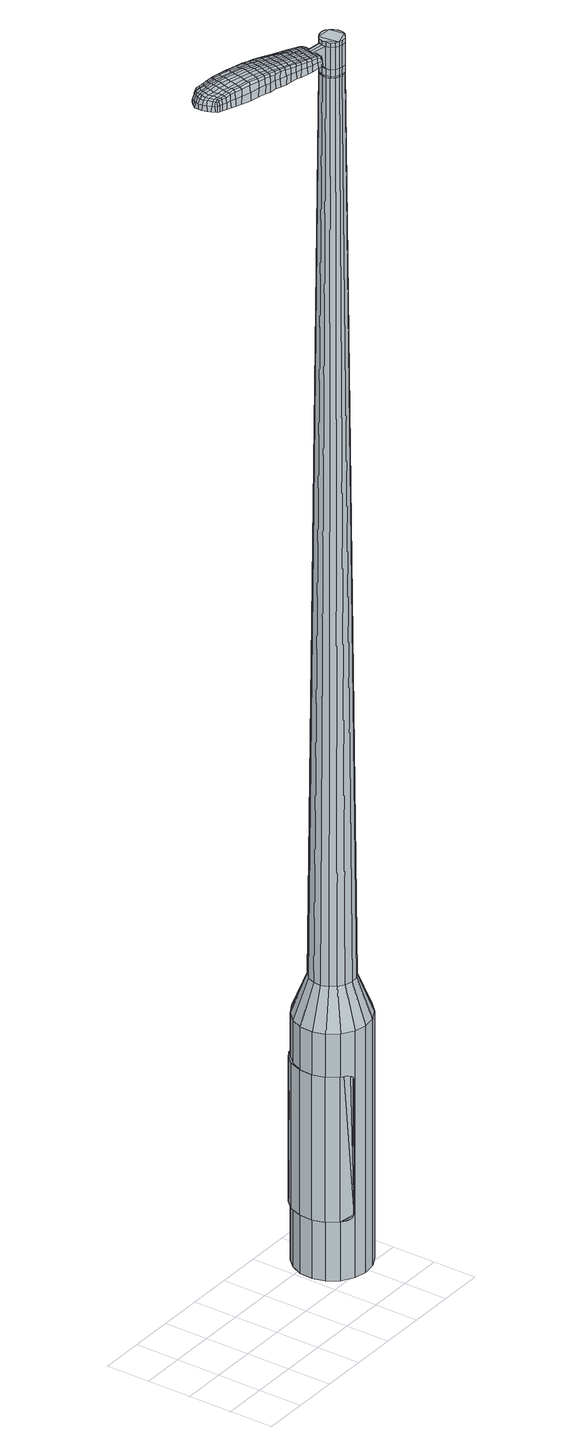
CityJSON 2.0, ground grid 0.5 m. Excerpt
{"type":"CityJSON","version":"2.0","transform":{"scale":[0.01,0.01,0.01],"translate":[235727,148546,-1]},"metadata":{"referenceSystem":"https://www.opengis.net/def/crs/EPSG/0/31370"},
"CityObjects":{
"object1":{"type":"GenericCityObject","attributes":{"cluster":138,"mean_distance_to_centroid":0.188,"new_centroid_x":235729.49,"new_centroid_y":148546.88,"mean_distance_to_camera":5.83,"H1":-22.24,"H2":-55.22,"Z_final":111.71,"cluster2":-1,"proj_x":235730.39,"proj_y":148542.92,"id_line":62573,"bearing_l":77.19,"distance":4.06,"orientation":"left","G_obj":167.19},"geometry":[{"type":"MultiSurface","lod":"2","boundaries":[[[0,1,2,3]],[[1,4,5,2]],[[4,6,7,5]],[[6,8,9,7]],[[8,10,11,9]],[[10,12,13,11]],[[12,14,15,13]],[[14,16,17,15]],[[16,18,19,17]],[[18,20,21,19]],[[20,22,23,21]],[[22,24,25,23]],[[24,26,27,25]],[[26,28,29,27]],[[28,30,31,29]],[[30,32,33,31]],[[32,34,35,33]],[[34,0,3,35]],[[36,37,38,39]],[[38,40,41,42]],[[41,43,42]],[[42,44,45,46]],[[45,47,46]],[[46,48,49,50]],[[49,51,50]],[[42,46,50,38]],[[50,52,39,38]],[[53,36,39]],[[2,5,7,35]],[[7,9,11,15]],[[11,13,15]],[[15,17,19,23]],[[19,21,23]],[[23,25,27,31]],[[27,29,31]],[[15,23,31,7]],[[31,33,35,7]],[[3,2,35]],[[1,0,54,55]],[[0,34,56,54]],[[34,32,57,56]],[[32,30,58,57]],[[30,28,59,58]],[[28,26,60,59]],[[26,24,61,60]],[[24,22,62,61]],[[22,20,63,62]],[[20,18,64,63]],[[18,16,65,64]],[[16,14,66,65]],[[14,12,67,66]],[[12,10,68,67]],[[10,8,69,68]],[[8,6,70,69]],[[6,4,71,70]],[[4,1,55,71]],[[55,54,72,73]],[[54,56,74,72]],[[56,57,75,74]],[[57,58,76,75]],[[58,59,77,76]],[[59,60,78,77]],[[60,61,79,78]],[[61,62,80,79]],[[62,63,81,80]],[[63,64,82,81]],[[64,65,83,82]],[[65,66,84,83]],[[66,67,85,84]],[[67,68,86,85]],[[68,69,87,86]],[[69,70,88,87]],[[70,71,89,88]],[[71,55,73,89]],[[90,91,92,93]],[[74,94,91,90]],[[95,96,94,74]],[[97,98,96,95]],[[77,99,98,97]],[[78,100,99,77]],[[101,102,100,78]],[[80,103,102,101]],[[81,104,103,80]],[[82,105,104,81]],[[83,106,105,82]],[[84,107,106,83]],[[85,108,107,84]],[[109,110,108,85]],[[111,112,110,109]],[[88,113,112,111]],[[114,115,113,88]],[[93,92,115,114]],[[116,117,118,119]],[[120,116,119,121]],[[122,120,121,123]],[[124,122,123,125]],[[126,124,125,127]],[[128,126,127,129]],[[130,128,129,131]],[[132,130,131,133]],[[134,132,133,135]],[[136,134,135,137]],[[138,136,137,139]],[[140,138,139,141]],[[142,140,141,143]],[[144,142,143,145]],[[146,144,145,147]],[[148,146,147,149]],[[73,72,90,93]],[[72,74,90]],[[75,95,74]],[[75,76,97,95]],[[76,77,97]],[[79,101,78]],[[79,80,101]],[[86,109,85]],[[86,87,111,109]],[[87,88,111]],[[89,114,88]],[[89,73,93,114]],[[150,151,92,91]],[[151,152,115,92]],[[152,113,115]],[[153,112,113]],[[153,154,110,112]],[[154,108,110]],[[155,102,103]],[[155,100,102]],[[156,98,99]],[[156,157,96,98]],[[157,94,96]],[[150,91,94]],[[39,52,148,158]],[[151,150,159,149]],[[53,39,158,117]],[[150,94,118,159]],[[36,53,117,116]],[[94,157,119,118]],[[37,36,116,120]],[[157,156,121,119]],[[38,37,120,122]],[[156,99,123,121]],[[40,38,122,124]],[[99,100,125,123]],[[41,40,124,126]],[[100,155,127,125]],[[43,41,126,128]],[[155,103,129,127]],[[42,43,128,130]],[[103,104,131,129]],[[44,42,130,132]],[[104,105,133,131]],[[45,44,132,134]],[[105,106,135,133]],[[47,45,134,136]],[[106,107,137,135]],[[46,47,136,138]],[[107,108,139,137]],[[48,46,138,140]],[[108,154,141,139]],[[49,48,140,142]],[[154,153,143,141]],[[51,49,142,144]],[[153,113,145,143]],[[50,51,144,146]],[[113,152,147,145]],[[52,50,146,148]],[[152,151,149,147]],[[148,149,160,161]],[[149,159,162,160]],[[159,118,163,162]],[[118,117,164,163]],[[117,158,165,164]],[[158,148,161,165]],[[166,167,168,169]],[[170,166,169,171]],[[166,170,172,173]],[[167,166,173,174]],[[175,176,177,178]],[[179,175,178,180]],[[175,179,181,182]],[[176,175,182,183]],[[184,185,186,187]],[[188,184,187,189]],[[184,188,190,191]],[[185,184,191,192]],[[193,194,195,196]],[[197,193,196,198]],[[193,197,199,200]],[[194,193,200,201]],[[202,203,204,205]],[[206,202,205,207]],[[202,206,208,209]],[[203,202,209,210]],[[211,212,213,214]],[[215,211,214,216]],[[211,215,217,218]],[[212,211,218,219]],[[220,221,222,223]],[[212,220,223,213]],[[220,212,219,224]],[[221,220,224,225]],[[226,227,228,229]],[[221,226,229,222]],[[226,221,225,230]],[[227,226,230,231]],[[232,170,171,233]],[[227,232,233,228]],[[232,227,231,234]],[[170,232,234,172]],[[235,236,237,238]],[[239,235,238,240]],[[235,239,241,242]],[[236,235,242,243]],[[244,245,246,247]],[[236,244,247,237]],[[244,236,243,248]],[[245,244,248,249]],[[250,251,252,253]],[[245,250,253,246]],[[250,245,249,254]],[[251,250,254,255]],[[256,257,258,259]],[[251,256,259,252]],[[256,251,255,260]],[[257,256,260,261]],[[262,167,174,263]],[[257,262,263,258]],[[262,257,261,264]],[[167,262,264,168]],[[265,266,267,268]],[[269,265,268,270]],[[265,269,271,272]],[[266,265,272,273]],[[274,275,276,277]],[[266,274,277,267]],[[274,266,273,278]],[[275,274,278,279]],[[280,281,282,283]],[[275,280,283,276]],[[280,275,279,284]],[[281,280,284,285]],[[286,179,180,287]],[[281,286,287,282]],[[286,281,285,288]],[[179,286,288,181]],[[289,290,291,292]],[[293,289,292,294]],[[289,293,295,296]],[[290,289,296,297]],[[298,299,300,301]],[[290,298,301,291]],[[298,290,297,302]],[[299,298,302,303]],[[304,305,306,307]],[[299,304,307,300]],[[304,299,303,308]],[[305,304,308,309]],[[310,311,312,313]],[[305,310,313,306]],[[310,305,309,314]],[[311,310,314,315]],[[316,176,183,317]],[[311,316,317,312]],[[316,311,315,318]],[[176,316,318,177]],[[319,205,204,320]],[[321,319,320,322]],[[319,321,323,324]],[[205,319,324,207]],[[325,321,322,326]],[[327,325,326,328]],[[325,327,329,330]],[[321,325,330,323]],[[331,327,328,332]],[[333,331,332,334]],[[331,333,335,336]],[[327,331,336,329]],[[337,333,334,338]],[[339,337,338,340]],[[337,339,341,342]],[[333,337,342,335]],[[343,339,340,344]],[[194,343,344,195]],[[343,194,201,345]],[[339,343,345,341]],[[346,347,192,191]],[[348,346,191,190]],[[346,348,349,350]],[[347,346,350,351]],[[352,353,351,350]],[[354,352,350,349]],[[352,354,355,356]],[[353,352,356,357]],[[358,359,357,356]],[[360,358,356,355]],[[358,360,361,362]],[[359,358,362,363]],[[364,365,363,362]],[[366,364,362,361]],[[364,366,199,197]],[[365,364,197,198]],[[367,368,369,370]],[[269,367,370,271]],[[367,269,270,371]],[[368,367,371,372]],[[373,188,189,374]],[[368,373,374,369]],[[373,368,372,375]],[[188,373,375,190]],[[376,377,378,379]],[[215,376,379,217]],[[376,215,216,380]],[[377,376,380,381]],[[382,383,384,385]],[[377,382,385,378]],[[382,377,381,386]],[[383,382,386,387]],[[388,185,192,389]],[[383,388,389,384]],[[388,383,387,390]],[[185,388,390,186]],[[391,392,393,394]],[[173,391,394,174]],[[391,173,172,395]],[[392,391,395,396]],[[397,398,399,400]],[[392,397,400,393]],[[397,392,396,401]],[[398,397,401,402]],[[403,196,195,404]],[[398,403,404,399]],[[403,398,402,405]],[[196,403,405,198]],[[406,407,408,409]],[[178,406,409,180]],[[406,178,177,410]],[[407,406,410,411]],[[412,200,199,413]],[[407,412,413,408]],[[412,407,411,414]],[[200,412,414,201]],[[415,416,417,418]],[[293,415,418,295]],[[415,293,294,419]],[[416,415,419,420]],[[421,206,207,422]],[[416,421,422,417]],[[421,416,420,423]],[[206,421,423,208]],[[424,425,426,427]],[[239,424,427,241]],[[424,239,240,428]],[[425,424,428,429]],[[430,431,432,433]],[[425,430,433,426]],[[430,425,429,434]],[[431,430,434,435]],[[436,203,210,437]],[[431,436,437,432]],[[436,431,435,438]],[[203,436,438,204]],[[439,440,429,428]],[[238,439,428,240]],[[439,238,237,441]],[[440,439,441,442]],[[443,444,435,434]],[[440,443,434,429]],[[443,440,442,445]],[[444,443,445,446]],[[447,320,204,438]],[[444,447,438,435]],[[447,444,446,448]],[[320,447,448,322]],[[449,450,451,452]],[[296,449,452,297]],[[449,296,295,418]],[[450,449,418,417]],[[453,324,323,454]],[[450,453,454,451]],[[453,450,417,422]],[[324,453,422,207]],[[455,456,442,441]],[[247,455,441,237]],[[455,247,246,457]],[[456,455,457,458]],[[459,460,446,445]],[[456,459,445,442]],[[459,456,458,461]],[[460,459,461,462]],[[463,326,322,448]],[[460,463,448,446]],[[463,460,462,464]],[[326,463,464,328]],[[465,466,467,468]],[[302,465,468,303]],[[465,302,297,452]],[[466,465,452,451]],[[469,330,329,470]],[[466,469,470,467]],[[469,466,451,454]],[[330,469,454,323]],[[471,472,458,457]],[[253,471,457,246]],[[471,253,252,473]],[[472,471,473,474]],[[475,476,462,461]],[[472,475,461,458]],[[475,472,474,477]],[[476,475,477,478]],[[479,332,328,464]],[[476,479,464,462]],[[479,476,478,480]],[[332,479,480,334]],[[481,482,483,484]],[[308,481,484,309]],[[481,308,303,468]],[[482,481,468,467]],[[485,336,335,486]],[[482,485,486,483]],[[485,482,467,470]],[[336,485,470,329]],[[487,488,474,473]],[[259,487,473,252]],[[487,259,258,489]],[[488,487,489,490]],[[491,492,478,477]],[[488,491,477,474]],[[491,488,490,493]],[[492,491,493,494]],[[495,338,334,480]],[[492,495,480,478]],[[495,492,494,496]],[[338,495,496,340]],[[497,498,499,500]],[[314,497,500,315]],[[497,314,309,484]],[[498,497,484,483]],[[501,342,341,502]],[[498,501,502,499]],[[501,498,483,486]],[[342,501,486,335]],[[503,504,490,489]],[[263,503,489,258]],[[503,263,174,394]],[[504,503,394,393]],[[505,506,494,493]],[[504,505,493,490]],[[505,504,393,400]],[[506,505,400,399]],[[507,344,340,496]],[[506,507,496,494]],[[507,506,399,404]],[[344,507,404,195]],[[508,509,411,410]],[[318,508,410,177]],[[508,318,315,500]],[[509,508,500,499]],[[510,345,201,414]],[[509,510,414,411]],[[510,509,499,502]],[[345,510,502,341]],[[511,512,372,371]],[[268,511,371,270]],[[511,268,267,513]],[[512,511,513,514]],[[515,348,190,375]],[[512,515,375,372]],[[515,512,514,516]],[[348,515,516,349]],[[517,518,519,520]],[[218,517,520,219]],[[517,218,217,379]],[[518,517,379,378]],[[521,522,523,524]],[[518,521,524,519]],[[521,518,378,385]],[[522,521,385,384]],[[525,347,351,526]],[[522,525,526,523]],[[525,522,384,389]],[[347,525,389,192]],[[527,528,514,513]],[[277,527,513,267]],[[527,277,276,529]],[[528,527,529,530]],[[531,354,349,516]],[[528,531,516,514]],[[531,528,530,532]],[[354,531,532,355]],[[533,534,535,536]],[[224,533,536,225]],[[533,224,219,520]],[[534,533,520,519]],[[537,538,539,540]],[[534,537,540,535]],[[537,534,519,524]],[[538,537,524,523]],[[541,353,357,542]],[[538,541,542,539]],[[541,538,523,526]],[[353,541,526,351]],[[543,544,530,529]],[[283,543,529,276]],[[543,283,282,545]],[[544,543,545,546]],[[547,360,355,532]],[[544,547,532,530]],[[547,544,546,548]],[[360,547,548,361]],[[549,550,551,552]],[[230,549,552,231]],[[549,230,225,536]],[[550,549,536,535]],[[553,554,555,556]],[[550,553,556,551]],[[553,550,535,540]],[[554,553,540,539]],[[557,359,363,558]],[[554,557,558,555]],[[557,554,539,542]],[[359,557,542,357]],[[559,560,546,545]],[[287,559,545,282]],[[559,287,180,409]],[[560,559,409,408]],[[561,366,361,548]],[[560,561,548,546]],[[561,560,408,413]],[[366,561,413,199]],[[562,563,396,395]],[[234,562,395,172]],[[562,234,231,552]],[[563,562,552,551]],[[564,565,402,401]],[[563,564,401,396]],[[564,563,551,556]],[[565,564,556,555]],[[566,365,198,405]],[[565,566,405,402]],[[566,565,555,558]],[[365,566,558,363]],[[567,568,569,570]],[[570,569,571,572]],[[573,571,569,574]],[[574,569,568,575]],[[576,577,578,579]],[[579,578,580,581]],[[582,580,578,583]],[[583,578,577,584]],[[585,586,587,588]],[[588,587,589,590]],[[591,589,587,592]],[[592,587,586,593]],[[594,595,596,597]],[[597,596,598,599]],[[600,598,596,601]],[[601,596,595,602]],[[603,604,605,606]],[[606,605,607,608]],[[609,607,605,610]],[[610,605,604,611]],[[612,613,614,615]],[[615,614,616,617]],[[618,616,614,619]],[[619,614,613,620]],[[621,622,623,624]],[[624,623,613,612]],[[620,613,623,625]],[[625,623,622,626]],[[627,628,629,630]],[[630,629,622,621]],[[626,622,629,631]],[[631,629,628,632]],[[572,571,633,634]],[[634,633,628,627]],[[632,628,633,635]],[[635,633,571,573]],[[636,637,638,639]],[[639,638,640,641]],[[642,640,638,643]],[[643,638,637,644]],[[645,646,647,648]],[[648,647,637,636]],[[644,637,647,649]],[[649,647,646,650]],[[651,652,653,654]],[[654,653,646,645]],[[650,646,653,655]],[[655,653,652,656]],[[657,658,659,660]],[[660,659,652,651]],[[656,652,659,661]],[[661,659,658,662]],[[575,568,663,664]],[[664,663,658,657]],[[662,658,663,665]],[[665,663,568,567]],[[666,667,668,669]],[[669,668,670,671]],[[672,670,668,673]],[[673,668,667,674]],[[675,676,677,678]],[[678,677,667,666]],[[674,667,677,679]],[[679,677,676,680]],[[681,682,683,684]],[[684,683,676,675]],[[680,676,683,685]],[[685,683,682,686]],[[581,580,687,688]],[[688,687,682,681]],[[686,682,687,689]],[[689,687,580,582]],[[690,691,692,693]],[[693,692,694,695]],[[696,694,692,697]],[[697,692,691,698]],[[699,700,701,702]],[[702,701,691,690]],[[698,691,701,703]],[[703,701,700,704]],[[705,706,707,708]],[[708,707,700,699]],[[704,700,707,709]],[[709,707,706,710]],[[711,712,713,714]],[[714,713,706,705]],[[710,706,713,715]],[[715,713,712,716]],[[584,577,717,718]],[[718,717,712,711]],[[716,712,717,719]],[[719,717,577,576]],[[603,606,720,721]],[[721,720,722,723]],[[724,722,720,725]],[[725,720,606,608]],[[723,722,726,727]],[[727,726,728,729]],[[730,728,726,731]],[[731,726,722,724]],[[729,728,732,733]],[[733,732,734,735]],[[736,734,732,737]],[[737,732,728,730]],[[735,734,738,739]],[[739,738,740,741]],[[742,740,738,743]],[[743,738,734,736]],[[741,740,744,745]],[[745,744,595,594]],[[602,595,744,746]],[[746,744,740,742]],[[593,747,748,592]],[[592,748,749,591]],[[750,749,748,751]],[[751,748,747,752]],[[752,753,754,751]],[[751,754,755,750]],[[756,755,754,757]],[[757,754,753,758]],[[758,759,760,757]],[[757,760,761,756]],[[762,761,760,763]],[[763,760,759,764]],[[764,765,766,763]],[[763,766,767,762]],[[600,767,766,598]],[[598,766,765,599]],[[768,769,770,771]],[[771,770,670,672]],[[671,670,770,772]],[[772,770,769,773]],[[590,589,774,775]],[[775,774,769,768]],[[773,769,774,776]],[[776,774,589,591]],[[777,778,779,780]],[[780,779,616,618]],[[617,616,779,781]],[[781,779,778,782]],[[783,784,785,786]],[[786,785,778,777]],[[782,778,785,787]],[[787,785,784,788]],[[593,586,789,790]],[[790,789,784,783]],[[788,784,789,791]],[[791,789,586,585]],[[792,793,794,795]],[[795,794,574,575]],[[573,574,794,796]],[[796,794,793,797]],[[798,799,800,801]],[[801,800,793,792]],[[797,793,800,802]],[[802,800,799,803]],[[594,597,804,805]],[[805,804,799,798]],[[803,799,804,806]],[[806,804,597,599]],[[807,808,809,810]],[[810,809,579,581]],[[576,579,809,811]],[[811,809,808,812]],[[600,601,813,814]],[[814,813,808,807]],[[812,808,813,815]],[[815,813,601,602]],[[816,817,818,819]],[[819,818,694,696]],[[695,694,818,820]],[[820,818,817,821]],[[608,607,822,823]],[[823,822,817,816]],[[821,817,822,824]],[[824,822,607,609]],[[825,826,827,828]],[[828,827,640,642]],[[641,640,827,829]],[[829,827,826,830]],[[831,832,833,834]],[[834,833,826,825]],[[830,826,833,835]],[[835,833,832,836]],[[611,604,837,838]],[[838,837,832,831]],[[836,832,837,839]],[[839,837,604,603]],[[830,840,841,829]],[[829,841,639,641]],[[636,639,841,842]],[[842,841,840,843]],[[836,844,845,835]],[[835,845,840,830]],[[843,840,845,846]],[[846,845,844,847]],[[603,721,848,839]],[[839,848,844,836]],[[847,844,848,849]],[[849,848,721,723]],[[850,851,852,853]],[[853,852,697,698]],[[696,697,852,819]],[[819,852,851,816]],[[724,725,854,855]],[[855,854,851,850]],[[816,851,854,823]],[[823,854,725,608]],[[843,856,857,842]],[[842,857,648,636]],[[645,648,857,858]],[[858,857,856,859]],[[847,860,861,846]],[[846,861,856,843]],[[859,856,861,862]],[[862,861,860,863]],[[723,727,864,849]],[[849,864,860,847]],[[863,860,864,865]],[[865,864,727,729]],[[866,867,868,869]],[[869,868,703,704]],[[698,703,868,853]],[[853,868,867,850]],[[730,731,870,871]],[[871,870,867,866]],[[850,867,870,855]],[[855,870,731,724]],[[859,872,873,858]],[[858,873,654,645]],[[651,654,873,874]],[[874,873,872,875]],[[863,876,877,862]],[[862,877,872,859]],[[875,872,877,878]],[[878,877,876,879]],[[729,733,880,865]],[[865,880,876,863]],[[879,876,880,881]],[[881,880,733,735]],[[882,883,884,885]],[[885,884,709,710]],[[704,709,884,869]],[[869,884,883,866]],[[736,737,886,887]],[[887,886,883,882]],[[866,883,886,871]],[[871,886,737,730]],[[875,888,889,874]],[[874,889,660,651]],[[657,660,889,890]],[[890,889,888,891]],[[879,892,893,878]],[[878,893,888,875]],[[891,888,893,894]],[[894,893,892,895]],[[735,739,896,881]],[[881,896,892,879]],[[895,892,896,897]],[[897,896,739,741]],[[898,899,900,901]],[[901,900,715,716]],[[710,715,900,885]],[[885,900,899,882]],[[742,743,902,903]],[[903,902,899,898]],[[882,899,902,887]],[[887,902,743,736]],[[891,904,905,890]],[[890,905,664,657]],[[575,664,905,795]],[[795,905,904,792]],[[895,906,907,894]],[[894,907,904,891]],[[792,904,907,801]],[[801,907,906,798]],[[741,745,908,897]],[[897,908,906,895]],[[798,906,908,805]],[[805,908,745,594]],[[812,909,910,811]],[[811,910,719,576]],[[716,719,910,901]],[[901,910,909,898]],[[602,746,911,815]],[[815,911,909,812]],[[898,909,911,903]],[[903,911,746,742]],[[773,912,913,772]],[[772,913,669,671]],[[666,669,913,914]],[[914,913,912,915]],[[591,749,916,776]],[[776,916,912,773]],[[915,912,916,917]],[[917,916,749,750]],[[918,919,920,921]],[[921,920,619,620]],[[618,619,920,780]],[[780,920,919,777]],[[922,923,924,925]],[[925,924,919,918]],[[777,919,924,786]],[[786,924,923,783]],[[752,747,926,927]],[[927,926,923,922]],[[783,923,926,790]],[[790,926,747,593]],[[915,928,929,914]],[[914,929,678,666]],[[675,678,929,930]],[[930,929,928,931]],[[750,755,932,917]],[[917,932,928,915]],[[931,928,932,933]],[[933,932,755,756]],[[934,935,936,937]],[[937,936,625,626]],[[620,625,936,921]],[[921,936,935,918]],[[938,939,940,941]],[[941,940,935,934]],[[918,935,940,925]],[[925,940,939,922]],[[758,753,942,943]],[[943,942,939,938]],[[922,939,942,927]],[[927,942,753,752]],[[931,944,945,930]],[[930,945,684,675]],[[681,684,945,946]],[[946,945,944,947]],[[756,761,948,933]],[[933,948,944,931]],[[947,944,948,949]],[[949,948,761,762]],[[950,951,952,953]],[[953,952,631,632]],[[626,631,952,937]],[[937,952,951,934]],[[954,955,956,957]],[[957,956,951,950]],[[934,951,956,941]],[[941,956,955,938]],[[764,759,958,959]],[[959,958,955,954]],[[938,955,958,943]],[[943,958,759,758]],[[947,960,961,946]],[[946,961,688,681]],[[581,688,961,810]],[[810,961,960,807]],[[762,767,962,949]],[[949,962,960,947]],[[807,960,962,814]],[[814,962,767,600]],[[797,963,964,796]],[[796,964,635,573]],[[632,635,964,953]],[[953,964,963,950]],[[803,965,966,802]],[[802,966,963,797]],[[950,963,966,957]],[[957,966,965,954]],[[599,765,967,806]],[[806,967,965,803]],[[954,965,967,959]],[[959,967,765,764]],[[567,570,169,168]],[[570,572,171,169]],[[582,583,182,181]],[[583,584,183,182]],[[585,588,187,186]],[[588,590,189,187]],[[609,610,209,208]],[[610,611,210,209]],[[612,615,214,213]],[[615,617,216,214]],[[621,624,223,222]],[[624,612,213,223]],[[627,630,229,228]],[[630,621,222,229]],[[572,634,233,171]],[[634,627,228,233]],[[642,643,242,241]],[[643,644,243,242]],[[644,649,248,243]],[[649,650,249,248]],[[650,655,254,249]],[[655,656,255,254]],[[656,661,260,255]],[[661,662,261,260]],[[662,665,264,261]],[[665,567,168,264]],[[672,673,272,271]],[[673,674,273,272]],[[674,679,278,273]],[[679,680,279,278]],[[680,685,284,279]],[[685,686,285,284]],[[686,689,288,285]],[[689,582,181,288]],[[690,693,292,291]],[[693,695,294,292]],[[699,702,301,300]],[[702,690,291,301]],[[705,708,307,306]],[[708,699,300,307]],[[711,714,313,312]],[[714,705,306,313]],[[584,718,317,183]],[[718,711,312,317]],[[768,771,370,369]],[[771,672,271,370]],[[590,775,374,189]],[[775,768,369,374]],[[617,781,380,216]],[[781,782,381,380]],[[782,787,386,381]],[[787,788,387,386]],[[788,791,390,387]],[[791,585,186,390]],[[695,820,419,294]],[[820,821,420,419]],[[821,824,423,420]],[[824,609,208,423]],[[825,828,427,426]],[[828,642,241,427]],[[831,834,433,432]],[[834,825,426,433]],[[611,838,437,210]],[[838,831,432,437]],[[968,969,970,971]],[[972,973,971,970]],[[974,975,976,977]],[[978,979,980,981]],[[969,982,983,970]],[[984,972,970,983]],[[985,974,977,986]],[[987,988,979,978]],[[982,989,990,983]],[[990,991,984,983]],[[992,985,986,993]],[[994,988,987,995]],[[989,996,997,990]],[[997,998,991,990]],[[999,992,993,1000]],[[1001,994,995,1002]],[[1003,1004,1005,1006]],[[1007,1008,1004,1003]],[[1007,1009,1010,1008]],[[1009,1011,1012,1010]],[[1013,1014,1015,1016]],[[1017,1018,1014,1013]],[[1019,1020,1018,1017]],[[1021,1022,1020,1019]],[[1016,1005,1004,1013]],[[1013,1004,1008,1017]],[[1008,1010,1019,1017]],[[1010,1012,1021,1019]],[[977,976,973,972]],[[986,977,972,984]],[[991,993,986,984]],[[998,1000,993,991]],[[978,981,975,974]],[[987,978,974,985]],[[995,987,985,992]],[[1002,995,992,999]],[[979,1003,1006,980]],[[988,1007,1003,979]],[[1009,1007,988,994]],[[1011,1009,994,1001]],[[1023,1024,1025,1026]],[[1025,1027,1028,1029]],[[1025,1029,1030,1031]],[[1025,1031,1026]],[[1032,1023,1026,1033]],[[1034,1033,1026,1035]],[[1036,1035,1026]],[[1037,1025,1024,1038]],[[1039,1037,1038,1040]],[[1041,1039,1040,1042]],[[1043,1041,1042,1044]],[[1045,1043,1044,1046]],[[1046,1047,1048,1049]],[[1046,1049,1050,1051]],[[1046,1051,1052,1053]],[[1052,1054,1055,1056]],[[1052,1056,1057,1058]],[[1052,1058,1053]],[[1046,1053,1045]],[[1059,1060,1024,1023]],[[1061,1062,1027,1025]],[[1063,1064,1036,1026]],[[1060,1065,1038,1024]],[[1066,1061,1025,1037]],[[1065,1067,1040,1038]],[[1068,1066,1037,1039]],[[1067,1069,1042,1040]],[[1070,1068,1039,1041]],[[1069,1071,1044,1042]],[[1072,1070,1041,1043]],[[1071,1073,1046,1044]],[[1074,1072,1043,1045]],[[1073,1075,1047,1046]],[[1076,1077,1054,1052]],[[1078,1074,1045,1053]],[[1048,1047,1075,1079]],[[1049,1048,1079,1080]],[[1050,1049,1080,1081]],[[1051,1050,1081,1082]],[[1052,1051,1082,1076]],[[1083,1059,1023,1032]],[[1084,1083,1032,1033]],[[1085,1084,1033,1034]],[[1086,1085,1034,1035]],[[1064,1086,1035,1036]],[[1028,1027,1062,1087]],[[1055,1054,1077,1088]],[[1029,1028,1087,1089]],[[1030,1029,1089,1090]],[[1031,1030,1090,1091]],[[1026,1031,1091,1063]],[[1056,1055,1088,1092]],[[1057,1056,1092,1093]],[[1058,1057,1093,1094]],[[1053,1058,1094,1078]]]}]}
},
"vertices":[
[206,96,384],[212,109,384],[212,109,96],[206,96,96],[222,120,384],[222,120,96],[235,127,384],[235,127,96],[249,129,384],[249,129,96],[264,125,384],[264,125,96],[276,117,384],[276,117,96],[285,106,384],[285,106,96],[289,92,384],[289,92,96],[288,77,384],[288,77,96],[283,63,384],[283,63,96],[273,53,384],[273,53,96],[260,46,384],[260,46,96],[245,44,384],[245,44,96],[231,47,384],[231,47,96],[218,55,384],[218,55,96],[209,67,384],[209,67,96],[205,81,384],[205,81,96],[235,80,1524],[238,76,1524],[242,74,1524],[234,89,1524],[246,73,1524],[251,73,1524],[258,79,1524],[255,76,1524],[260,83,1524],[260,88,1524],[256,96,1524],[259,92,1524],[252,99,1524],[248,100,1524],[239,97,1524],[243,99,1524],[236,94,1524],[234,85,1524],[223,92,429],[226,100,429],[222,83,429],[225,75,429],[230,68,429],[237,63,429],[246,61,429],[255,62,429],[262,66,429],[268,73,429],[272,81,429],[272,89,429],[270,98,429],[264,105,429],[257,109,429],[248,111,429],[240,110,429],[232,106,429],[234,89,1483],[236,94,1483],[234,85,1483],[235,80,1483],[238,76,1483],[242,74,1483],[246,73,1483],[251,73,1483],[255,76,1483],[258,79,1483],[260,83,1483],[260,88,1483],[259,92,1483],[256,96,1483],[252,99,1483],[248,100,1483],[243,99,1483],[239,97,1483],[235,89,1483],[235,89,1485],[236,93,1485],[236,93,1483],[234,85,1485],[236,80,1483],[236,80,1485],[238,77,1483],[238,77,1485],[242,74,1485],[246,73,1485],[251,74,1483],[251,74,1485],[255,76,1485],[258,79,1485],[260,83,1485],[260,88,1485],[259,92,1485],[256,96,1485],[252,98,1483],[252,98,1485],[248,99,1483],[248,99,1485],[243,99,1485],[239,96,1483],[239,96,1485],[235,80,1519],[234,85,1519],[234,85,1493],[235,80,1493],[238,76,1519],[238,76,1493],[242,74,1519],[242,74,1493],[246,73,1519],[246,73,1493],[251,73,1519],[251,73,1493],[255,76,1519],[255,76,1493],[258,79,1519],[258,79,1493],[260,83,1519],[260,83,1493],[260,88,1519],[260,88,1493],[259,92,1519],[259,92,1493],[256,96,1519],[256,96,1493],[252,99,1519],[252,99,1493],[248,100,1519],[248,100,1493],[243,99,1519],[243,99,1493],[239,97,1519],[239,97,1493],[236,94,1519],[236,94,1493],[234,89,1485],[236,94,1485],[239,97,1485],[248,100,1485],[252,99,1485],[251,73,1485],[238,76,1485],[235,80,1485],[234,89,1519],[234,89,1493],[217,97,1513],[217,97,1518],[216,93,1513],[215,90,1513],[215,90,1518],[216,93,1518],[148,129,1519],[155,127,1518],[154,129,1509],[147,131,1510],[140,131,1519],[139,133,1510],[140,129,1526],[148,127,1525],[155,125,1525],[139,91,1519],[146,90,1518],[147,91,1525],[140,93,1525],[131,93,1519],[132,94,1526],[129,92,1510],[137,90,1510],[144,89,1509],[71,125,1519],[72,128,1519],[71,129,1513],[71,125,1513],[72,121,1519],[71,121,1513],[73,120,1524],[73,124,1524],[74,128,1524],[144,108,1530],[151,107,1529],[152,110,1529],[144,112,1530],[135,110,1531],[136,114,1531],[134,107,1530],[143,105,1530],[150,103,1529],[222,91,1512],[223,93,1512],[222,93,1517],[221,91,1517],[222,88,1512],[221,88,1517],[221,88,1506],[222,91,1506],[222,94,1506],[90,141,1519],[93,140,1519],[93,142,1512],[89,142,1512],[87,141,1518],[87,142,1512],[88,140,1522],[90,139,1523],[93,139,1524],[98,140,1519],[104,139,1519],[103,141,1512],[97,141,1512],[98,138,1524],[104,138,1525],[109,138,1519],[117,136,1519],[116,138,1511],[109,140,1511],[110,136,1526],[117,135,1526],[128,134,1519],[127,136,1510],[129,132,1526],[219,108,1513],[212,111,1513],[212,109,1518],[219,107,1517],[224,106,1512],[223,106,1516],[224,108,1506],[218,110,1507],[211,112,1507],[204,113,1514],[197,115,1515],[198,113,1520],[205,111,1519],[204,114,1507],[196,116,1507],[190,117,1515],[183,119,1516],[183,117,1522],[191,115,1521],[189,118,1508],[182,121,1508],[176,121,1517],[169,123,1517],[169,121,1524],[176,119,1523],[175,123,1508],[168,125,1509],[162,125,1518],[162,123,1524],[161,127,1509],[81,106,1519],[84,105,1519],[85,106,1524],[82,107,1523],[79,107,1518],[80,108,1522],[78,106,1512],[80,105,1512],[83,104,1512],[89,103,1519],[94,102,1519],[95,103,1525],[90,104,1524],[88,102,1512],[93,100,1512],[100,100,1519],[108,98,1519],[109,99,1526],[101,101,1526],[99,99,1511],[106,97,1511],[119,95,1519],[120,97,1526],[118,94,1510],[212,79,1513],[205,80,1513],[203,79,1507],[211,78,1507],[218,78,1512],[217,78,1506],[217,79,1516],[213,80,1517],[205,81,1518],[197,81,1514],[190,83,1515],[188,82,1507],[196,80,1507],[198,82,1519],[191,84,1520],[182,84,1515],[175,85,1516],[173,84,1508],[181,83,1508],[183,85,1521],[176,86,1522],[168,86,1517],[160,88,1517],[159,86,1509],[166,85,1508],[169,88,1523],[162,89,1524],[153,89,1518],[152,88,1509],[154,90,1524],[216,92,1519],[217,95,1519],[209,94,1520],[209,96,1520],[208,91,1520],[215,89,1519],[201,95,1522],[202,98,1522],[194,97,1523],[195,100,1523],[194,94,1523],[201,93,1521],[187,99,1524],[188,101,1524],[180,100,1525],[180,103,1525],[179,97,1525],[186,96,1524],[173,102,1526],[173,105,1526],[165,104,1527],[166,107,1527],[165,100,1527],[172,99,1526],[158,105,1528],[159,108,1528],[157,102,1528],[76,124,1527],[77,127,1527],[76,120,1526],[80,119,1527],[80,123,1528],[81,126,1528],[87,121,1529],[87,125,1529],[86,117,1528],[93,115,1530],[94,120,1530],[95,123,1530],[101,118,1531],[102,122,1531],[100,114,1530],[109,112,1531],[110,116,1531],[111,120,1531],[122,113,1531],[123,117,1531],[122,109,1531],[77,109,1518],[75,111,1519],[74,111,1513],[76,108,1513],[79,109,1523],[77,111,1523],[73,116,1519],[72,115,1513],[75,116,1524],[85,140,1518],[83,139,1518],[84,138,1523],[86,139,1523],[84,141,1513],[82,140,1513],[79,137,1519],[76,135,1519],[78,134,1524],[81,136,1523],[79,138,1513],[76,135,1513],[74,132,1519],[76,131,1524],[73,132,1513],[148,126,1528],[148,124,1528],[155,122,1528],[155,124,1527],[140,128,1528],[139,126,1529],[147,121,1529],[146,118,1530],[153,116,1529],[154,119,1528],[138,123,1529],[137,120,1530],[145,115,1530],[152,113,1529],[136,117,1531],[141,94,1528],[141,96,1529],[133,98,1529],[132,96,1528],[148,93,1527],[148,95,1528],[142,100,1529],[133,102,1530],[149,99,1528],[220,79,1512],[220,81,1512],[219,82,1517],[219,80,1517],[219,78,1506],[219,80,1506],[221,84,1512],[220,85,1517],[220,84,1506],[226,105,1512],[225,103,1512],[225,104,1506],[225,106,1506],[224,105,1517],[224,103,1517],[225,101,1512],[224,98,1512],[224,99,1506],[224,102,1506],[224,101,1517],[223,98,1517],[224,96,1512],[223,96,1506],[222,96,1517],[219,106,1519],[219,104,1519],[212,108,1520],[212,106,1520],[218,102,1519],[218,100,1519],[211,104,1520],[211,101,1520],[217,97,1519],[210,99,1520],[213,81,1519],[214,83,1519],[206,84,1520],[206,82,1520],[215,86,1519],[207,87,1520],[205,110,1521],[204,108,1521],[198,112,1522],[197,110,1522],[204,106,1521],[203,103,1521],[197,108,1522],[196,105,1523],[203,101,1522],[195,102,1523],[199,84,1521],[199,86,1521],[192,87,1522],[191,85,1522],[200,89,1521],[193,90,1522],[190,114,1523],[190,112,1523],[183,116,1524],[183,114,1524],[190,110,1523],[189,107,1524],[182,112,1525],[182,109,1525],[188,104,1524],[181,106,1525],[184,86,1523],[185,88,1523],[177,90,1524],[177,88,1524],[185,92,1524],[178,93,1525],[176,118,1525],[176,116,1525],[169,120,1526],[169,118,1526],[175,114,1526],[175,111,1526],[168,115,1527],[167,112,1527],[174,108,1526],[167,110,1527],[169,89,1525],[170,91,1525],[163,92,1526],[162,90,1526],[171,95,1526],[164,96,1527],[162,122,1527],[162,120,1527],[161,117,1527],[160,114,1528],[160,111,1528],[155,91,1527],[156,94,1527],[156,98,1528],[81,109,1525],[79,111,1525],[84,107,1526],[83,110,1526],[77,115,1526],[81,114,1527],[88,139,1525],[86,138,1525],[90,137,1526],[92,138,1525],[83,136,1525],[80,134,1526],[85,133,1527],[87,135,1526],[78,131,1526],[83,130,1527],[89,106,1526],[88,108,1527],[95,104,1527],[94,107,1528],[87,112,1528],[94,111,1529],[97,137,1526],[95,136,1527],[101,135,1528],[103,136,1527],[93,134,1527],[91,131,1528],[97,130,1529],[99,133,1528],[89,128,1528],[96,127,1530],[101,103,1528],[101,105,1529],[109,101,1528],[109,103,1529],[100,109,1529],[109,107,1530],[109,135,1528],[108,134,1528],[116,132,1529],[117,133,1528],[106,131,1529],[104,128,1530],[113,126,1530],[114,129,1530],[103,125,1530],[112,123,1531],[121,98,1529],[121,101,1529],[121,105,1530],[128,131,1528],[127,129,1529],[126,126,1530],[125,123,1530],[124,120,1531],[153,127,1509],[154,125,1518],[147,127,1518],[146,129,1509],[139,129,1519],[138,131,1510],[140,127,1525],[148,125,1525],[155,123,1525],[148,93,1525],[146,92,1518],[139,93,1518],[141,95,1525],[131,95,1519],[132,96,1525],[129,94,1510],[138,92,1509],[145,91,1509],[74,128,1513],[74,128,1519],[74,124,1519],[73,125,1513],[74,121,1519],[73,121,1513],[75,121,1524],[75,124,1524],[76,127,1524],[151,110,1528],[150,107,1528],[143,109,1529],[144,112,1529],[135,110,1529],[135,114,1529],[134,107,1529],[143,105,1529],[150,104,1528],[220,94,1516],[221,94,1512],[220,91,1512],[219,91,1516],[220,88,1512],[219,89,1516],[219,88,1506],[219,91,1506],[220,94,1506],[92,140,1512],[93,138,1519],[90,139,1518],[89,140,1512],[88,139,1518],[87,140,1512],[88,138,1522],[90,137,1523],[93,137,1523],[102,139,1512],[103,137,1519],[98,138,1519],[97,139,1512],[98,136,1524],[104,136,1525],[116,136,1511],[117,134,1519],[109,136,1519],[108,138,1511],[109,135,1525],[117,133,1526],[128,132,1519],[127,134,1510],[128,130,1526],[211,107,1518],[211,109,1513],[218,107,1513],[218,105,1517],[223,105,1512],[222,104,1515],[222,106,1506],[217,108,1506],[210,110,1507],[197,112,1520],[197,113,1514],[204,111,1514],[204,109,1519],[203,112,1507],[196,114,1507],[183,116,1522],[182,117,1516],[189,115,1515],[190,114,1521],[189,117,1508],[181,119,1508],[169,120,1523],[168,121,1517],[175,119,1516],[176,118,1522],[174,121,1508],[167,123,1508],[161,123,1517],[162,122,1524],[160,125,1509],[86,108,1523],[85,107,1519],[82,108,1518],[83,109,1523],[80,109,1518],[81,109,1522],[79,108,1512],[81,107,1512],[84,106,1512],[96,105,1525],[95,103,1519],[90,105,1519],[90,106,1524],[88,104,1512],[94,102,1512],[109,101,1526],[108,100,1519],[101,102,1519],[102,103,1525],[99,101,1511],[107,99,1511],[120,97,1519],[121,99,1526],[118,96,1510],[204,81,1507],[205,82,1513],[212,81,1513],[211,80,1506],[217,80,1512],[216,80,1506],[217,81,1515],[213,82,1517],[206,83,1518],[189,84,1507],[190,85,1514],[197,83,1514],[196,82,1507],[198,84,1519],[191,86,1520],[174,86,1508],[175,87,1516],[183,86,1515],[181,85,1508],[184,87,1521],[176,88,1522],[159,88,1508],[161,89,1517],[168,88,1516],[166,87,1508],[169,89,1522],[162,91,1523],[154,91,1517],[152,90,1509],[155,92,1524],[215,92,1518],[216,95,1518],[208,94,1519],[209,96,1519],[208,91,1519],[214,90,1518],[201,96,1520],[202,98,1520],[194,97,1521],[194,100,1521],[193,94,1521],[200,93,1520],[186,99,1523],[187,102,1523],[179,101,1524],[180,103,1524],[178,97,1524],[186,96,1523],[172,102,1525],[173,105,1525],[165,104,1526],[165,107,1526],[164,101,1526],[171,99,1525],[158,105,1527],[158,108,1527],[157,102,1527],[78,127,1526],[77,124,1526],[77,120,1525],[81,119,1526],[81,123,1526],[82,126,1526],[88,125,1528],[87,121,1528],[87,117,1527],[94,116,1528],[94,120,1529],[95,123,1529],[102,121,1530],[101,118,1530],[101,114,1529],[109,112,1530],[110,116,1530],[111,119,1530],[123,117,1530],[122,113,1530],[122,110,1530],[76,111,1513],[77,112,1518],[79,110,1518],[78,109,1512],[80,110,1523],[79,112,1523],[75,116,1519],[74,116,1513],[77,116,1523],[85,136,1523],[84,137,1518],[86,138,1518],[87,137,1523],[85,140,1512],[83,138,1512],[79,133,1523],[78,133,1519],[81,136,1519],[82,135,1523],[80,136,1513],[77,134,1513],[76,131,1519],[77,130,1524],[75,131,1513],[154,121,1527],[147,123,1527],[148,124,1527],[155,122,1526],[140,126,1527],[139,125,1528],[153,116,1528],[146,118,1528],[147,121,1528],[153,119,1527],[138,123,1528],[137,120,1529],[145,115,1529],[152,113,1528],[136,117,1529],[133,99,1528],[141,97,1527],[141,95,1527],[133,97,1527],[148,94,1526],[148,96,1527],[142,101,1528],[133,103,1528],[149,99,1527],[217,82,1516],[218,81,1512],[218,80,1512],[217,81,1516],[217,80,1506],[217,81,1506],[219,85,1512],[218,85,1516],[218,84,1506],[223,105,1506],[223,104,1512],[224,105,1512],[223,106,1506],[223,104,1516],[222,104,1516],[221,100,1506],[222,99,1512],[223,102,1512],[222,102,1506],[222,101,1516],[221,99,1516],[221,96,1512],[221,97,1506],[221,96,1516],[218,104,1518],[218,105,1518],[211,107,1519],[211,106,1519],[217,100,1518],[217,102,1518],[211,104,1519],[210,102,1519],[216,97,1518],[209,99,1519],[206,85,1519],[213,83,1518],[213,82,1518],[206,84,1519],[214,86,1518],[207,88,1519],[204,108,1520],[204,109,1520],[197,111,1521],[197,110,1521],[203,103,1520],[203,106,1520],[196,108,1521],[195,105,1521],[202,101,1520],[195,102,1521],[191,87,1521],[199,86,1520],[198,85,1520],[191,86,1521],[199,89,1520],[192,91,1521],[189,112,1522],[190,113,1522],[183,115,1523],[182,114,1523],[188,107,1522],[189,110,1522],[182,111,1523],[181,109,1524],[188,104,1523],[180,106,1524],[177,90,1523],[184,89,1522],[184,88,1522],[177,89,1523],[185,92,1522],[178,94,1523],[175,116,1524],[176,117,1524],[169,119,1525],[168,118,1525],[174,111,1525],[175,113,1524],[168,115,1525],[167,112,1526],[173,108,1525],[166,109,1526],[162,93,1525],[170,92,1524],[169,90,1524],[162,92,1525],[170,95,1524],[163,97,1525],[161,120,1526],[162,121,1526],[160,114,1527],[160,117,1526],[159,111,1527],[155,94,1526],[155,93,1526],[156,98,1526],[81,112,1524],[82,110,1524],[85,109,1525],[84,110,1525],[79,116,1525],[82,114,1525],[90,136,1525],[87,136,1524],[89,137,1524],[92,136,1525],[85,132,1526],[82,132,1525],[84,135,1524],[88,134,1525],[79,130,1525],[83,129,1526],[89,109,1526],[90,107,1526],[96,105,1526],[95,107,1527],[88,113,1526],[94,111,1527],[102,134,1527],[96,135,1526],[97,136,1526],[103,135,1526],[98,129,1528],[91,131,1527],[93,133,1526],[100,132,1527],[89,128,1527],[96,126,1528],[101,106,1527],[102,104,1527],[109,102,1527],[109,104,1528],[101,110,1528],[109,108,1529],[116,131,1528],[108,133,1527],[109,134,1527],[117,132,1527],[113,126,1529],[104,128,1529],[106,130,1528],[114,129,1528],[103,125,1529],[112,123,1530],[121,101,1528],[121,100,1528],[121,105,1529],[127,128,1528],[128,129,1528],[125,123,1529],[126,126,1529],[124,120,1530],[223,106,1508],[221,99,1508],[190,108,1509],[192,115,1509],[169,113,1510],[171,122,1510],[131,123,1512],[133,132,1512],[150,128,1511],[148,119,1511],[113,127,1513],[100,129,1514],[102,138,1514],[115,136,1513],[220,93,1508],[188,100,1509],[167,105,1510],[128,114,1512],[146,110,1511],[111,118,1513],[98,121,1514],[218,86,1508],[186,92,1509],[165,96,1510],[126,104,1512],[144,100,1511],[96,112,1514],[109,108,1513],[217,80,1508],[185,85,1509],[163,88,1510],[124,95,1512],[142,91,1511],[94,103,1514],[107,99,1513],[87,132,1514],[82,131,1514],[83,138,1514],[88,140,1514],[85,124,1514],[80,125,1514],[83,115,1514],[78,118,1514],[81,107,1514],[77,111,1514],[76,130,1515],[73,127,1515],[73,128,1515],[77,134,1515],[75,126,1515],[72,126,1515],[74,121,1515],[72,125,1515],[73,117,1515],[72,124,1515],[220,53,334],[217,55,334],[217,55,165],[229,47,171],[220,53,165],[223,51,165],[226,49,166],[227,48,167],[228,47,169],[223,51,334],[226,49,333],[227,48,332],[228,47,331],[229,47,328],[208,67,165],[208,67,334],[204,81,165],[204,81,334],[205,96,165],[205,96,334],[210,110,165],[210,110,334],[220,121,165],[220,121,334],[224,123,334],[227,125,334],[230,126,333],[232,127,332],[233,128,331],[233,128,328],[224,123,165],[233,128,171],[233,128,169],[232,127,167],[230,126,166],[227,125,165],[222,55,334],[218,57,334],[218,57,165],[222,55,165],[230,49,171],[230,49,328],[210,68,334],[210,68,165],[207,81,334],[207,81,165],[207,95,334],[207,95,165],[213,108,334],[213,108,165],[222,119,334],[222,119,165],[225,121,334],[234,125,328],[234,125,171],[225,121,165],[229,122,334],[231,124,333],[233,125,332],[234,125,331],[225,53,334],[227,51,333],[229,50,332],[230,50,331],[225,53,165],[234,125,169],[227,51,166],[229,50,167],[230,50,169],[233,125,167],[231,124,166],[229,122,165]
]}
